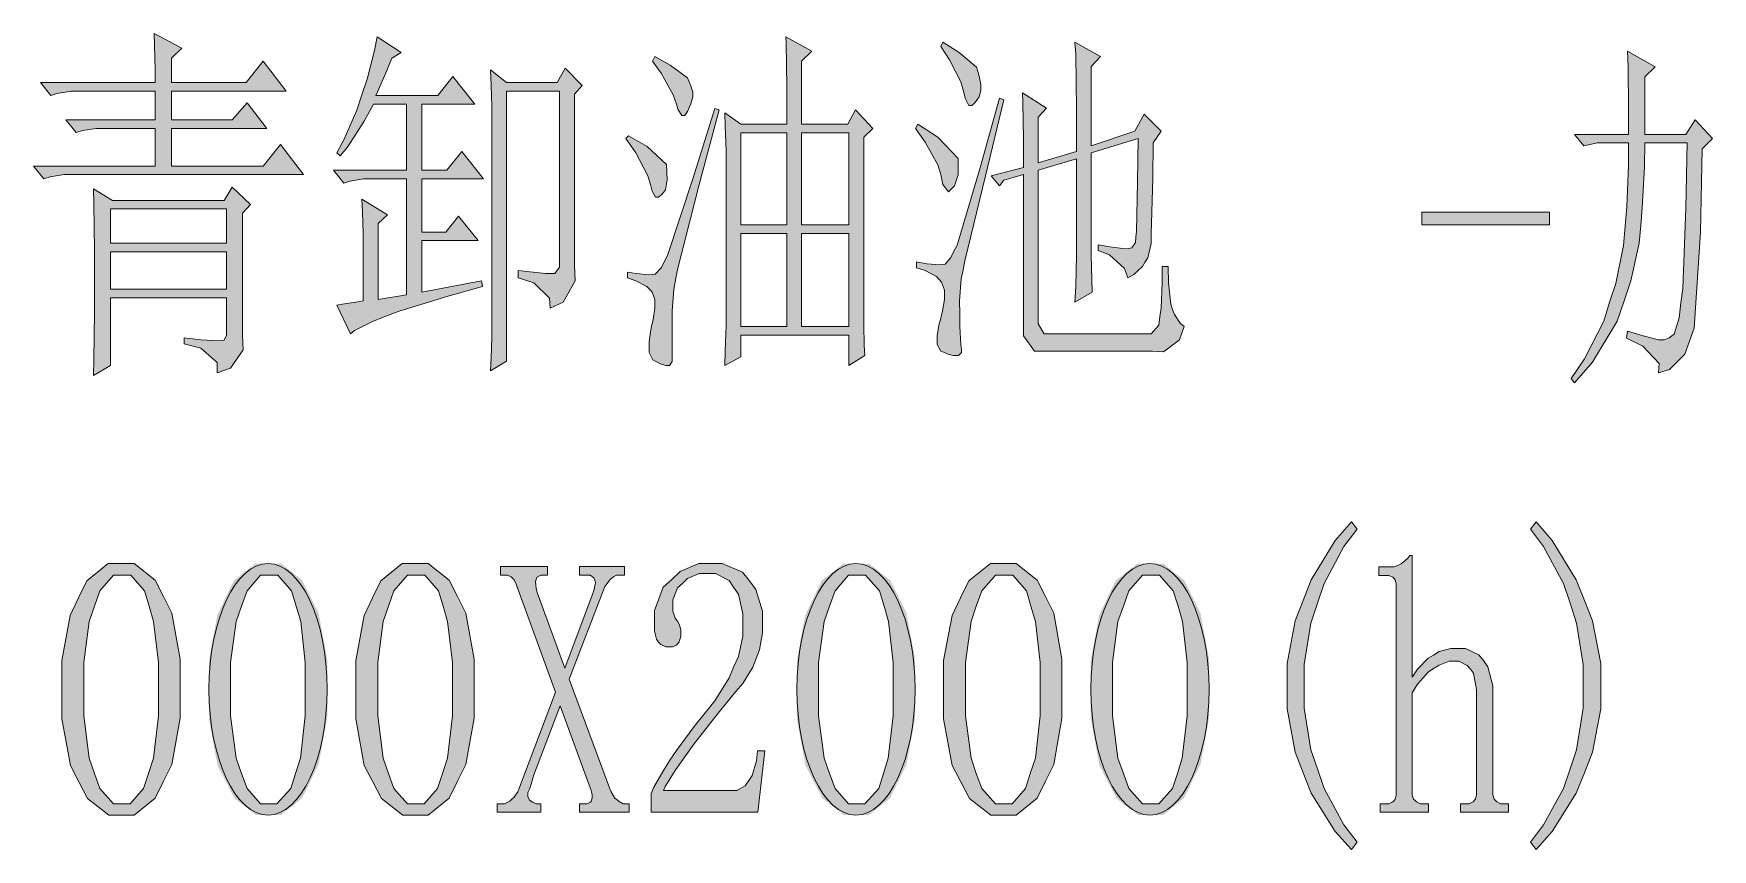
# Model space of a CAD drawing. Header units: millimetres. Extents: x 0 to 829, y 0 to 586.
# Drawn here: x 788.3 to 805.52, y 30.84 to 39.2 of the extents above; entities that cross this region are included whole.
import ezdxf

# ---------------------------------------------------------------- set-up
doc = ezdxf.new("R2010")
doc.units = ezdxf.units.MM

msp = doc.modelspace()

# ---------------------------------------------------------------- hatches: boundary and pattern name
h = msp.add_hatch(color=0)
h.dxf.hatch_style = 2
h.paths.add_polyline_path([(789.534306, 39.204194), (789.816528, 39.056028), (789.710694, 38.953722), (789.710694, 38.70325), (790.476222, 38.70325), (790.652611, 38.921972), (790.888972, 38.615056), (789.710694, 38.615056), (789.710694, 38.318722), (790.335111, 38.318722), (790.486806, 38.495111), (790.687889, 38.230528), (789.710694, 38.230528), (789.710694, 37.846), (790.652611, 37.846), (790.829, 38.06825), (791.065361, 37.757806), (788.684111, 37.757806), (788.610028, 37.757806), (788.465389, 37.736639), (788.401889, 37.715472), (788.296056, 37.846), (789.544889, 37.846), (789.544889, 38.230528), (789.015722, 38.230528), (788.938111, 38.230528), (788.797, 38.209361), (788.7335, 38.188194), (788.627667, 38.318722), (789.544889, 38.318722), (789.544889, 38.615056), (788.754667, 38.615056), (788.680583, 38.615056), (788.535944, 38.590361), (788.472444, 38.569194), (788.366611, 38.70325), (789.544889, 38.70325), (789.544889, 38.833778), (789.537833, 39.08425)])
h = msp.add_hatch(color=0)
h.dxf.hatch_style = 2
h.paths.add_polyline_path([(791.830889, 36.477222), (792.123694, 36.523083), (792.123694, 37.715472), (791.760333, 37.715472), (791.682722, 37.715472), (791.541611, 37.690778), (791.478111, 37.669611), (791.372278, 37.803667), (792.123694, 37.803667), (792.123694, 38.481), (791.785028, 38.481), (791.689778, 38.304611), (791.516917, 38.040028), (791.442833, 37.951833), (791.407556, 37.980056), (791.481639, 38.121167), (791.612167, 38.4175), (791.665083, 38.57625), (791.718, 38.735), (791.795611, 39.031333), (791.820306, 39.172444), (792.06725, 39.010167), (791.972, 38.953722), (791.919083, 38.826722), (791.837944, 38.636222), (791.806194, 38.569194), (792.444722, 38.569194), (792.596417, 38.763222), (792.822194, 38.481), (792.278917, 38.481), (792.278917, 37.803667), (792.536444, 37.803667), (792.691667, 37.994167), (792.913917, 37.715472), (792.278917, 37.715472), (792.278917, 37.168667), (792.525861, 37.168667), (792.656389, 37.330944), (792.857472, 37.080472), (792.278917, 37.080472), (792.278917, 36.551306), (792.89275, 36.667722), (792.903333, 36.611278), (792.536444, 36.508972), (792.0355, 36.35375), (791.901444, 36.300833), (791.767389, 36.247917), (791.587472, 36.159722), (791.548667, 36.124444), (791.407556, 36.41725), (791.464, 36.427833), (791.601583, 36.449), (791.679194, 36.463111), (791.679194, 37.066361), (791.679194, 37.154556), (791.672139, 37.376806), (791.665083, 37.507333), (791.926139, 37.345056), (791.830889, 37.256861)])
h = msp.add_hatch(color=0)
h.paths.add_polyline_path([(795.390417, 35.799889), (795.393944, 35.948056), (795.401, 36.212639), (795.401, 36.329056), (795.401, 37.87775), (795.401, 38.001222), (795.393944, 38.25875), (795.390417, 38.392806), (795.552694, 38.276389), (796.025417, 38.276389), (796.025417, 38.657389), (796.018361, 39.105417), (796.014833, 39.172444), (796.282944, 39.024278), (796.177111, 38.921972), (796.177111, 38.276389), (796.649833, 38.276389), (796.730972, 38.421028), (796.907361, 38.230528), (796.815639, 38.142333), (796.815639, 36.314944), (796.815639, 36.212639), (796.819167, 36.008028), (796.826222, 35.902194), (796.660417, 35.799889), (796.660417, 36.110333), (795.552694, 36.110333), (795.552694, 35.888083)])
h.paths.add_polyline_path([(796.177111, 37.154556), (796.177111, 36.198528), (796.660417, 36.198528), (796.660417, 37.154556)])
h.paths.add_polyline_path([(796.177111, 38.184667), (796.177111, 37.24275), (796.660417, 37.24275), (796.660417, 38.184667)])
h.paths.add_polyline_path([(795.552694, 37.154556), (795.552694, 36.198528), (796.025417, 36.198528), (796.025417, 37.154556)])
h.paths.add_polyline_path([(795.552694, 38.184667), (795.552694, 37.24275), (796.025417, 37.24275), (796.025417, 38.184667)])
h = msp.add_hatch(color=0)
h.dxf.hatch_style = 2
h.paths.add_polyline_path([(797.627028, 39.116), (797.792833, 39.010167), (797.97275, 38.858472), (797.986861, 38.805556), (798.000972, 38.752639), (798.015083, 38.678556), (798.015083, 38.657389), (798.015083, 38.622111), (797.997444, 38.555083), (797.976278, 38.526861), (797.955111, 38.495111), (797.923361, 38.466889), (797.90925, 38.466889), (797.891611, 38.466889), (797.856333, 38.540972), (797.838694, 38.615056), (797.810472, 38.710306), (797.694056, 38.936083), (797.605861, 39.070139)])
h = msp.add_hatch(color=0)
h.dxf.hatch_style = 2
h.paths.add_polyline_path([(798.995806, 37.920083), (798.604222, 37.803667), (798.604222, 36.332583), (798.604222, 36.22675), (798.664194, 36.124444), (798.724167, 36.124444), (799.701361, 36.124444), (799.764861, 36.124444), (799.842472, 36.212639), (799.853056, 36.300833), (799.867167, 36.389028), (799.87775, 36.646556), (799.87775, 36.815889), (799.937722, 36.815889), (799.94125, 36.646556), (799.965944, 36.427833), (799.983583, 36.374917), (800.001222, 36.322), (800.061194, 36.233806), (800.103528, 36.198528), (800.054139, 36.064472), (799.888333, 35.941), (799.771917, 35.948056), (798.674778, 35.948056), (798.565417, 35.948056), (798.452528, 36.103278), (798.452528, 36.2585), (798.452528, 37.757806), (798.251444, 37.701361), (798.205583, 37.641389), (798.120917, 37.743694), (798.452528, 37.831889), (798.452528, 38.121167), (798.445472, 38.502167), (798.441944, 38.597417), (798.688889, 38.438667), (798.604222, 38.346944), (798.604222, 37.87775), (798.995806, 37.994167), (798.995806, 38.428083), (798.98875, 38.989), (798.981694, 39.116), (799.24275, 38.967833), (799.1475, 38.865528), (799.1475, 38.054139), (799.595528, 38.202306), (799.690778, 38.378694), (799.867167, 38.202306), (799.7825, 38.082361), (799.778972, 37.722528), (799.768389, 37.260389), (799.764861, 37.154556), (799.764861, 37.05225), (799.729583, 36.904083), (799.701361, 36.86175), (799.673139, 36.815889), (799.584944, 36.73475), (799.524972, 36.699472), (799.489694, 36.794722), (799.334472, 36.935833), (799.218056, 36.978167), (799.218056, 37.038139), (799.341528, 37.016972), (799.49675, 36.995806), (799.532028, 36.999333), (799.563778, 37.006389), (799.602583, 37.062833), (799.606111, 37.119278), (799.613167, 37.175722), (799.62375, 37.680194), (799.630806, 38.128222), (799.1475, 37.980056), (799.1475, 37.038139), (799.1475, 36.928778), (799.154556, 36.685361), (799.158083, 36.551306), (798.981694, 36.449), (798.98875, 36.611278), (798.995806, 36.928778), (798.995806, 37.080472)])
h = msp.add_hatch(color=0)
h.dxf.hatch_style = 2
h.paths.add_polyline_path([(794.67075, 38.967833), (794.8295, 38.879639), (795.005889, 38.749111), (795.023528, 38.710306), (795.041167, 38.667972), (795.058806, 38.604472), (795.058806, 38.583306), (795.058806, 38.555083), (795.041167, 38.484528), (795.023528, 38.445722), (795.005889, 38.403389), (794.977667, 38.364583), (794.963556, 38.364583), (794.945917, 38.364583), (794.910639, 38.421028), (794.893, 38.481), (794.857722, 38.57625), (794.73425, 38.7985), (794.646056, 38.921972)])
h = msp.add_hatch(color=0)
h.dxf.hatch_style = 2
h.paths.add_polyline_path([(804.661417, 38.170556), (804.661417, 38.435139), (804.657889, 38.862), (804.650833, 39.024278), (804.933056, 38.862), (804.827222, 38.759694), (804.827222, 38.170556), (805.250556, 38.170556), (805.345806, 38.318722), (805.522194, 38.128222), (805.416361, 38.022389), (805.398722, 37.168667), (805.335222, 36.184417), (805.285833, 36.050361), (805.239972, 35.916306), (805.081222, 35.757556), (804.968333, 35.725806), (804.975389, 35.821056), (804.809583, 35.997444), (804.64025, 36.078583), (804.650833, 36.152667), (804.788417, 36.110333), (804.964806, 36.064472), (805.003611, 36.064472), (805.028306, 36.064472), (805.077694, 36.082111), (805.105917, 36.103278), (805.130611, 36.120917), (805.18, 36.29025), (805.197639, 36.441944), (805.218806, 36.590111), (805.250556, 37.412083), (805.264667, 38.082361), (804.827222, 38.082361), (804.823694, 37.838944), (804.802528, 37.415611), (804.788417, 37.235694), (804.770778, 37.055778), (804.686111, 36.667722), (804.615556, 36.463111), (804.545, 36.254972), (804.291, 35.835167), (804.107556, 35.6235), (804.072278, 35.665833), (804.209861, 35.866917), (804.407417, 36.254972), (804.467389, 36.449), (804.530889, 36.6395), (804.6085, 37.031083), (804.626139, 37.228639), (804.643778, 37.426194), (804.661417, 37.853056), (804.661417, 38.082361), (804.343917, 38.082361), (804.202806, 38.054139), (804.107556, 38.170556)])
h = msp.add_hatch(color=0)
h.dxf.hatch_style = 2
h.paths.add_polyline_path([(793.266694, 36.773556), (793.386639, 36.759444), (793.552444, 36.741806), (793.598306, 36.741806), (793.644167, 36.741806), (793.693556, 36.808833), (793.693556, 36.875861), (793.693556, 38.615056), (793.150278, 38.615056), (793.150278, 35.84575), (792.984472, 35.743444), (792.991528, 35.873972), (792.998583, 36.089167), (792.998583, 36.170306), (792.998583, 38.392806), (792.998583, 38.459833), (792.991528, 38.678556), (792.984472, 38.833778), (793.150278, 38.70325), (793.668861, 38.70325), (793.75, 38.847889), (793.926389, 38.6715), (793.84525, 38.583306), (793.84525, 36.83), (793.852306, 36.667722), (793.728833, 36.449), (793.598306, 36.389028), (793.59125, 36.491333), (793.428972, 36.646556), (793.266694, 36.699472)])
h = msp.add_hatch(color=0)
h.dxf.hatch_style = 2
h.paths.add_polyline_path([(795.330444, 38.421028), (795.122306, 37.641389), (794.900056, 36.770028), (794.882417, 36.674778), (794.864778, 36.583056), (794.847139, 36.360806), (794.847139, 36.22675), (794.847139, 36.096222), (794.847139, 35.923361), (794.847139, 35.881028), (794.847139, 35.842222), (794.822444, 35.799889), (794.801278, 35.799889), (794.783639, 35.799889), (794.727194, 35.817528), (794.688389, 35.838694), (794.649583, 35.856333), (794.610778, 35.933944), (794.610778, 35.990389), (794.610778, 36.043306), (794.624889, 36.145611), (794.635472, 36.198528), (794.653111, 36.272611), (794.67075, 36.389028), (794.67075, 36.434889), (794.67075, 36.477222), (794.642528, 36.551306), (794.617833, 36.579528), (794.589611, 36.611278), (794.476722, 36.667722), (794.388528, 36.699472), (794.388528, 36.755917), (794.48025, 36.741806), (794.60725, 36.731222), (794.642528, 36.73475), (794.674278, 36.738278), (794.737778, 36.805306), (794.769528, 36.868806), (794.801278, 36.928778), (795.058806, 37.715472), (795.284583, 38.435139)])
h = msp.add_hatch(color=0)
h.dxf.hatch_style = 2
h.paths.add_polyline_path([(798.251444, 38.523333), (798.064472, 37.743694), (797.852806, 36.872333), (797.835167, 36.780611), (797.814, 36.688889), (797.796361, 36.463111), (797.799889, 36.329056), (797.799889, 36.198528), (797.810472, 36.015083), (797.817528, 35.962167), (797.817528, 35.933944), (797.785778, 35.902194), (797.757556, 35.902194), (797.732861, 35.902194), (797.676417, 35.916306), (797.641139, 35.933944), (797.605861, 35.948056), (797.567056, 36.015083), (797.567056, 36.064472), (797.567056, 36.103278), (797.584694, 36.212639), (797.605861, 36.286722), (797.6235, 36.360806), (797.641139, 36.477222), (797.641139, 36.523083), (797.641139, 36.572472), (797.612917, 36.653611), (797.584694, 36.685361), (797.56, 36.713583), (797.443583, 36.773556), (797.355389, 36.801778), (797.355389, 36.86175), (797.461222, 36.844111), (797.595278, 36.833528), (797.6235, 36.837056), (797.648194, 36.840583), (797.708167, 36.907611), (797.739917, 36.971111), (797.771667, 37.034611), (798.0045, 37.817778), (798.205583, 38.540972)])
h = msp.add_hatch(color=0)
h.dxf.hatch_style = 2
h.paths.add_polyline_path([(797.3695, 38.276389), (797.574111, 38.142333), (797.78225, 37.923611), (797.78225, 37.838944), (797.78225, 37.754278), (797.746972, 37.641389), (797.715222, 37.613167), (797.683472, 37.581417), (797.627028, 37.6555), (797.605861, 37.757806), (797.574111, 37.856583), (797.443583, 38.089417), (797.344806, 38.230528)])
h = msp.add_hatch(color=0)
h.dxf.hatch_style = 2
h.paths.add_polyline_path([(794.399111, 38.156444), (794.593139, 38.047083), (794.790694, 37.860111), (794.794222, 37.7825), (794.79775, 37.704889), (794.780111, 37.602583), (794.758944, 37.574361), (794.737778, 37.549667), (794.706028, 37.524972), (794.695444, 37.524972), (794.677806, 37.524972), (794.642528, 37.588472), (794.624889, 37.6555), (794.600194, 37.743694), (794.476722, 37.980056), (794.374417, 38.128222)])
h = msp.add_hatch(color=0)
h.paths.add_polyline_path([(788.909889, 37.613167), (789.107444, 37.493222), (790.250444, 37.493222), (790.335111, 37.627278), (790.522083, 37.450889), (790.440944, 37.362694), (790.440944, 36.110333), (790.448, 35.962167), (790.317472, 35.771667), (790.179889, 35.725806), (790.179889, 35.831639), (790.010556, 35.976278), (789.841222, 36.022139), (789.841222, 36.082111), (790.010556, 36.064472), (790.204583, 36.053889), (790.229278, 36.057417), (790.250444, 36.060944), (790.275139, 36.110333), (790.275139, 36.156194), (790.275139, 36.494861), (789.086278, 36.494861), (789.086278, 35.799889), (788.909889, 35.697583), (788.913417, 35.859861), (788.920472, 36.343167), (788.920472, 36.660667), (788.920472, 36.981694), (788.913417, 37.457944)])
h.paths.add_polyline_path([(789.086278, 36.964056), (789.086278, 36.583056), (790.275139, 36.583056), (790.275139, 36.964056)])
h.paths.add_polyline_path([(789.086278, 37.405028), (789.086278, 37.055778), (790.275139, 37.055778), (790.275139, 37.405028)])
h = msp.add_hatch(color=0)
h.dxf.hatch_style = 2
h.paths.add_polyline_path([(802.541222, 37.24275), (802.541222, 37.373278), (803.850028, 37.373278), (803.850028, 37.24275)])
h = msp.add_hatch(color=0)
h.dxf.hatch_style = 2
h.paths.add_polyline_path([(801.878, 34.120667), (801.740417, 33.944278), (801.539333, 33.563278), (801.468778, 33.362194), (801.40175, 33.157583), (801.334722, 32.73425), (801.334722, 32.515528), (801.334722, 32.286222), (801.40175, 31.859361), (801.468778, 31.661806), (801.539333, 31.460722), (801.740417, 31.086778), (801.878, 30.910389), (801.818028, 30.836306), (801.652222, 31.01975), (801.405278, 31.414861), (801.324139, 31.623), (801.239472, 31.834667), (801.158333, 32.279167), (801.158333, 32.515528), (801.158333, 32.744833), (801.239472, 33.182278), (801.324139, 33.390417), (801.405278, 33.602083), (801.652222, 34.00425), (801.818028, 34.19475)])
h = msp.add_hatch(color=0)
h.dxf.hatch_style = 2
h.paths.add_polyline_path([(803.656, 34.120667), (803.712444, 34.19475), (803.87825, 34.00425), (804.125194, 33.602083), (804.209861, 33.390417), (804.291, 33.182278), (804.375667, 32.744833), (804.375667, 32.515528), (804.375667, 32.279167), (804.291, 31.834667), (804.209861, 31.623), (804.125194, 31.414861), (803.87825, 31.01975), (803.712444, 30.836306), (803.656, 30.910389), (803.790056, 31.086778), (803.994667, 31.460722), (804.061694, 31.661806), (804.128722, 31.859361), (804.19575, 32.286222), (804.19575, 32.515528), (804.19575, 32.73425), (804.128722, 33.157583), (804.061694, 33.362194), (803.994667, 33.563278), (803.790056, 33.944278)])
h = msp.add_hatch(color=0)
h.paths.add_polyline_path([(789.199167, 31.189083), (789.068639, 31.189083), (788.849917, 31.358417), (788.761722, 31.52775), (788.673528, 31.697083), (788.585333, 32.176861), (788.585333, 32.483778), (788.585333, 32.773056), (788.67, 33.235194), (788.758194, 33.415111), (788.842861, 33.5915), (789.061583, 33.767889), (789.199167, 33.767889), (789.329694, 33.767889), (789.544889, 33.598556), (789.629556, 33.429222), (789.714222, 33.259889), (789.798889, 32.787167), (789.798889, 32.483778), (789.798889, 32.183917), (789.714222, 31.707667), (789.629556, 31.534806), (789.544889, 31.361944), (789.329694, 31.189083)])
h.paths.add_polyline_path([(789.199167, 33.647944), (789.1145, 33.647944), (788.976917, 33.489194), (788.920472, 33.330444), (788.867556, 33.175222), (788.811111, 32.751889), (788.811111, 32.483778), (788.811111, 32.205083), (788.867556, 31.771167), (788.920472, 31.615944), (788.976917, 31.460722), (789.1145, 31.3055), (789.199167, 31.3055), (789.287361, 31.3055), (789.424944, 31.460722), (789.474333, 31.615944), (789.52725, 31.771167), (789.576639, 32.205083), (789.576639, 32.483778), (789.576639, 32.751889), (789.52725, 33.175222), (789.481389, 33.330444), (789.435528, 33.489194), (789.294417, 33.647944)])
h = msp.add_hatch(color=0)
h.paths.add_polyline_path([(790.705528, 31.189083), (790.578528, 31.189083), (790.359806, 31.358417), (790.271611, 31.52775), (790.183417, 31.697083), (790.095222, 32.176861), (790.095222, 32.483778), (790.095222, 32.773056), (790.179889, 33.235194), (790.264556, 33.415111), (790.349222, 33.5915), (790.571472, 33.767889), (790.705528, 33.767889), (790.836056, 33.767889), (791.05125, 33.598556), (791.135917, 33.429222), (791.220583, 33.259889), (791.308778, 32.787167), (791.308778, 32.483778), (791.308778, 32.183917), (791.220583, 31.707667), (791.135917, 31.534806), (791.05125, 31.361944), (790.836056, 31.189083)])
h.paths.add_polyline_path([(790.705528, 33.647944), (790.624389, 33.647944), (790.486806, 33.489194), (790.430361, 33.330444), (790.373917, 33.175222), (790.317472, 32.751889), (790.317472, 32.483778), (790.317472, 32.205083), (790.373917, 31.771167), (790.430361, 31.615944), (790.486806, 31.460722), (790.624389, 31.3055), (790.705528, 31.3055), (790.793722, 31.3055), (790.934833, 31.460722), (790.984222, 31.615944), (791.033611, 31.771167), (791.083, 32.205083), (791.083, 32.483778), (791.083, 32.751889), (791.037139, 33.175222), (790.991278, 33.330444), (790.941889, 33.489194), (790.800778, 33.647944)])
h = msp.add_hatch(color=0)
h.paths.add_polyline_path([(792.215417, 31.189083), (792.084889, 31.189083), (791.866167, 31.358417), (791.777972, 31.52775), (791.689778, 31.697083), (791.601583, 32.176861), (791.601583, 32.483778), (791.601583, 32.773056), (791.689778, 33.235194), (791.774444, 33.415111), (791.859111, 33.5915), (792.077833, 33.767889), (792.215417, 33.767889), (792.345944, 33.767889), (792.561139, 33.598556), (792.645806, 33.429222), (792.730472, 33.259889), (792.815139, 32.787167), (792.815139, 32.483778), (792.815139, 32.183917), (792.730472, 31.707667), (792.645806, 31.534806), (792.561139, 31.361944), (792.345944, 31.189083)])
h.paths.add_polyline_path([(792.215417, 33.647944), (792.134278, 33.647944), (791.993167, 33.489194), (791.936722, 33.330444), (791.883806, 33.175222), (791.827361, 32.751889), (791.827361, 32.483778), (791.827361, 32.205083), (791.883806, 31.771167), (791.936722, 31.615944), (791.993167, 31.460722), (792.134278, 31.3055), (792.215417, 31.3055), (792.303611, 31.3055), (792.441194, 31.460722), (792.490583, 31.615944), (792.5435, 31.771167), (792.592889, 32.205083), (792.592889, 32.483778), (792.592889, 32.751889), (792.5435, 33.175222), (792.497639, 33.330444), (792.451778, 33.489194), (792.310667, 33.647944)])
h = msp.add_hatch(color=0)
h.dxf.hatch_style = 2
h.paths.add_polyline_path([(795.573861, 33.118778), (795.573861, 33.252833), (795.528, 33.453917), (795.478611, 33.524472), (795.43275, 33.595028), (795.291639, 33.665583), (795.196389, 33.665583), (795.125833, 33.665583), (795.005889, 33.616194), (794.9565, 33.566806), (794.903583, 33.520944), (794.854194, 33.397472), (794.854194, 33.326917), (794.854194, 33.281056), (794.878889, 33.206972), (794.903583, 33.17875), (794.921222, 33.147), (794.938861, 33.090556), (794.938861, 33.058806), (794.938861, 33.023528), (794.921222, 32.967083), (794.907111, 32.949444), (794.893, 32.931806), (794.850667, 32.914167), (794.818917, 32.914167), (794.783639, 32.914167), (794.730722, 32.938861), (794.709556, 32.963556), (794.688389, 32.991778), (794.667222, 33.076444), (794.667222, 33.132889), (794.667222, 33.288111), (794.755417, 33.524472), (794.843611, 33.605611), (794.931806, 33.68675), (795.122306, 33.767889), (795.221083, 33.767889), (795.362194, 33.767889), (795.570333, 33.679694), (795.640889, 33.5915), (795.707917, 33.503306), (795.774944, 33.281056), (795.774944, 33.147), (795.774944, 33.058806), (795.743194, 32.882417), (795.711444, 32.794222), (795.676167, 32.706028), (795.573861, 32.536694), (795.503306, 32.455556), (795.333972, 32.250944), (795.069389, 31.915806), (794.977667, 31.785278), (794.885944, 31.65475), (794.776583, 31.481889), (794.758944, 31.439556), (795.457444, 31.439556), (795.510361, 31.439556), (795.598556, 31.488944), (795.633833, 31.541861), (795.669111, 31.594778), (795.714972, 31.746472), (795.725556, 31.848778), (795.799639, 31.848778), (795.729083, 31.217306), (794.631944, 31.217306), (794.631944, 31.411333), (794.660167, 31.474833), (794.758944, 31.644167), (794.825972, 31.75), (794.893, 31.852306), (795.072917, 32.095722), (795.185806, 32.236833), (795.284583, 32.360306), (795.43275, 32.596667), (795.478611, 32.706028), (795.528, 32.815389), (795.573861, 33.023528)])
h = msp.add_hatch(color=0)
h.paths.add_polyline_path([(796.738028, 31.189083), (796.611028, 31.189083), (796.392306, 31.358417), (796.304111, 31.52775), (796.215917, 31.697083), (796.127722, 32.176861), (796.127722, 32.483778), (796.127722, 32.773056), (796.212389, 33.235194), (796.297056, 33.415111), (796.381722, 33.5915), (796.603972, 33.767889), (796.738028, 33.767889), (796.868556, 33.767889), (797.08375, 33.598556), (797.168417, 33.429222), (797.253083, 33.259889), (797.341278, 32.787167), (797.341278, 32.483778), (797.341278, 32.183917), (797.253083, 31.707667), (797.168417, 31.534806), (797.08375, 31.361944), (796.868556, 31.189083)])
h.paths.add_polyline_path([(796.738028, 33.647944), (796.656889, 33.647944), (796.519306, 33.489194), (796.462861, 33.330444), (796.406417, 33.175222), (796.349972, 32.751889), (796.349972, 32.483778), (796.349972, 32.205083), (796.406417, 31.771167), (796.462861, 31.615944), (796.519306, 31.460722), (796.656889, 31.3055), (796.738028, 31.3055), (796.826222, 31.3055), (796.967333, 31.460722), (797.016722, 31.615944), (797.066111, 31.771167), (797.1155, 32.205083), (797.1155, 32.483778), (797.1155, 32.751889), (797.069639, 33.175222), (797.023778, 33.330444), (796.974389, 33.489194), (796.833278, 33.647944)])
h = msp.add_hatch(color=0)
h.paths.add_polyline_path([(798.247917, 31.189083), (798.117389, 31.189083), (797.898667, 31.358417), (797.810472, 31.52775), (797.722278, 31.697083), (797.634083, 32.176861), (797.634083, 32.483778), (797.634083, 32.773056), (797.722278, 33.235194), (797.806944, 33.415111), (797.891611, 33.5915), (798.113861, 33.767889), (798.247917, 33.767889), (798.378444, 33.767889), (798.593639, 33.598556), (798.678306, 33.429222), (798.762972, 33.259889), (798.847639, 32.787167), (798.847639, 32.483778), (798.847639, 32.183917), (798.762972, 31.707667), (798.678306, 31.534806), (798.593639, 31.361944), (798.378444, 31.189083)])
h.paths.add_polyline_path([(798.247917, 33.647944), (798.166778, 33.647944), (798.025667, 33.489194), (797.969222, 33.330444), (797.916306, 33.175222), (797.859861, 32.751889), (797.859861, 32.483778), (797.859861, 32.205083), (797.916306, 31.771167), (797.969222, 31.615944), (798.025667, 31.460722), (798.166778, 31.3055), (798.247917, 31.3055), (798.336111, 31.3055), (798.473694, 31.460722), (798.523083, 31.615944), (798.576, 31.771167), (798.625389, 32.205083), (798.625389, 32.483778), (798.625389, 32.751889), (798.576, 33.175222), (798.530139, 33.330444), (798.484278, 33.489194), (798.343167, 33.647944)])
h = msp.add_hatch(color=0)
h.paths.add_polyline_path([(799.754278, 31.189083), (799.627278, 31.189083), (799.408556, 31.358417), (799.320361, 31.52775), (799.232167, 31.697083), (799.143972, 32.176861), (799.143972, 32.483778), (799.143972, 32.773056), (799.228639, 33.235194), (799.313306, 33.415111), (799.397972, 33.5915), (799.620222, 33.767889), (799.754278, 33.767889), (799.884806, 33.767889), (800.1, 33.598556), (800.184667, 33.429222), (800.269333, 33.259889), (800.357528, 32.787167), (800.357528, 32.483778), (800.357528, 32.183917), (800.269333, 31.707667), (800.184667, 31.534806), (800.1, 31.361944), (799.884806, 31.189083)])
h.paths.add_polyline_path([(799.754278, 33.647944), (799.673139, 33.647944), (799.535556, 33.489194), (799.479111, 33.330444), (799.422667, 33.175222), (799.366222, 32.751889), (799.366222, 32.483778), (799.366222, 32.205083), (799.422667, 31.771167), (799.479111, 31.615944), (799.535556, 31.460722), (799.673139, 31.3055), (799.754278, 31.3055), (799.842472, 31.3055), (799.983583, 31.460722), (800.032972, 31.615944), (800.082361, 31.771167), (800.13175, 32.205083), (800.13175, 32.483778), (800.13175, 32.751889), (800.085889, 33.175222), (800.040028, 33.330444), (799.990639, 33.489194), (799.849528, 33.647944)])
h = msp.add_hatch(color=0)
h.dxf.hatch_style = 2
h.paths.add_polyline_path([(802.114361, 31.217306), (802.114361, 31.3055), (802.170806, 31.3055), (802.202556, 31.3055), (802.241361, 31.323139), (802.255472, 31.33725), (802.266056, 31.351361), (802.276639, 31.393694), (802.276639, 31.425444), (802.276639, 33.528), (802.276639, 33.556222), (802.266056, 33.602083), (802.255472, 33.616194), (802.241361, 33.630306), (802.202556, 33.644417), (802.170806, 33.644417), (802.10025, 33.644417), (802.10025, 33.736139), (802.230778, 33.736139), (802.255472, 33.736139), (802.301333, 33.75025), (802.326028, 33.764361), (802.347194, 33.778472), (802.396583, 33.824333), (802.41775, 33.852556), (802.442444, 33.852556), (802.442444, 32.603722), (802.495361, 32.684861), (802.604722, 32.79775), (802.661167, 32.8295), (802.717611, 32.864778), (802.837556, 32.896528), (802.901056, 32.896528), (802.98925, 32.896528), (803.126833, 32.833028), (803.172694, 32.773056), (803.218556, 32.709556), (803.267944, 32.515528), (803.267944, 32.381472), (803.267944, 31.425444), (803.267944, 31.397222), (803.282056, 31.351361), (803.296167, 31.33725), (803.310278, 31.323139), (803.349083, 31.3055), (803.373778, 31.3055), (803.430222, 31.3055), (803.430222, 31.217306), (802.936333, 31.217306), (802.936333, 31.3055), (802.996306, 31.3055), (803.024528, 31.3055), (803.066861, 31.323139), (803.077444, 31.33725), (803.091556, 31.351361), (803.102139, 31.397222), (803.102139, 31.425444), (803.102139, 32.35325), (803.102139, 32.476722), (803.070389, 32.642528), (803.038639, 32.684861), (803.006889, 32.723667), (802.918694, 32.766), (802.865778, 32.766), (802.819917, 32.766), (802.717611, 32.727194), (802.661167, 32.691917), (802.604722, 32.653111), (802.495361, 32.529639), (802.442444, 32.441444), (802.442444, 31.425444), (802.442444, 31.397222), (802.456556, 31.351361), (802.470667, 31.33725), (802.484778, 31.323139), (802.523583, 31.3055), (802.548278, 31.3055), (802.60825, 31.3055), (802.60825, 31.217306)])
h = msp.add_hatch(color=0)
h.dxf.hatch_style = 2
h.paths.add_polyline_path([(793.792333, 32.582556), (794.205083, 31.467778), (794.222722, 31.425444), (794.261528, 31.361944), (794.282694, 31.344306), (794.303861, 31.326667), (794.346194, 31.3055), (794.370889, 31.3055), (794.406167, 31.3055), (794.406167, 31.217306), (793.898167, 31.217306), (793.898167, 31.3055), (793.947556, 31.3055), (793.975778, 31.3055), (794.011056, 31.319611), (794.018111, 31.330194), (794.021639, 31.340778), (794.028694, 31.365472), (794.028694, 31.379583), (794.028694, 31.397222), (794.021639, 31.425444), (794.018111, 31.439556), (793.700611, 32.307389), (793.428972, 31.601833), (793.418389, 31.566556), (793.40075, 31.506583), (793.393694, 31.485417), (793.383111, 31.453667), (793.369, 31.418389), (793.369, 31.379583), (793.383111, 31.340778), (793.40075, 31.330194), (793.414861, 31.319611), (793.453667, 31.3055), (793.474833, 31.3055), (793.499528, 31.3055), (793.499528, 31.217306), (793.0515, 31.217306), (793.0515, 31.3055), (793.097361, 31.3055), (793.129111, 31.3055), (793.182028, 31.330194), (793.203194, 31.351361), (793.227889, 31.372528), (793.263167, 31.425444), (793.27375, 31.453667), (793.651222, 32.4485), (793.252583, 33.545639), (793.245528, 33.566806), (793.224361, 33.605611), (793.21025, 33.619722), (793.196139, 33.633833), (793.157333, 33.647944), (793.136167, 33.647944), (793.086778, 33.647944), (793.086778, 33.739667), (793.570083, 33.739667), (793.570083, 33.647944), (793.534806, 33.647944), (793.499528, 33.647944), (793.457194, 33.626778), (793.453667, 33.605611), (793.446611, 33.580917), (793.453667, 33.517417), (793.46425, 33.471556), (793.746472, 32.695444), (794.028694, 33.443333), (794.046333, 33.492722), (794.060444, 33.570333), (794.053389, 33.598556), (794.046333, 33.62325), (794.007528, 33.647944), (793.97225, 33.647944), (793.898167, 33.647944), (793.898167, 33.739667), (794.360306, 33.739667), (794.360306, 33.647944), (794.28975, 33.647944), (794.275639, 33.647944), (794.247417, 33.633833), (794.229778, 33.619722), (794.212139, 33.605611), (794.176861, 33.55975), (794.159222, 33.531528)])

# ---------------------------------------------------------------- linework, layer by layer
at = {"color": 0, "lineweight": 0}
for points in [[(789.534306, 39.204194), (789.816528, 39.056028), (789.710694, 38.953722), (789.710694, 38.70325), (790.476222, 38.70325), (790.652611, 38.921972), (790.888972, 38.615056), (789.710694, 38.615056), (789.710694, 38.318722), (790.335111, 38.318722), (790.486806, 38.495111), (790.687889, 38.230528), (789.710694, 38.230528), (789.710694, 37.846), (790.652611, 37.846), (790.829, 38.06825), (791.065361, 37.757806), (788.684111, 37.757806), (788.610028, 37.757806), (788.465389, 37.736639), (788.401889, 37.715472), (788.296056, 37.846), (789.544889, 37.846), (789.544889, 38.230528), (789.015722, 38.230528), (788.938111, 38.230528), (788.797, 38.209361), (788.7335, 38.188194), (788.627667, 38.318722), (789.544889, 38.318722), (789.544889, 38.615056), (788.754667, 38.615056), (788.680583, 38.615056), (788.535944, 38.590361), (788.472444, 38.569194), (788.366611, 38.70325), (789.544889, 38.70325), (789.544889, 38.833778), (789.537833, 39.08425)], [(791.830889, 36.477222), (792.123694, 36.523083), (792.123694, 37.715472), (791.760333, 37.715472), (791.682722, 37.715472), (791.541611, 37.690778), (791.478111, 37.669611), (791.372278, 37.803667), (792.123694, 37.803667), (792.123694, 38.481), (791.785028, 38.481), (791.689778, 38.304611), (791.516917, 38.040028), (791.442833, 37.951833), (791.407556, 37.980056), (791.481639, 38.121167), (791.612167, 38.4175), (791.665083, 38.57625), (791.718, 38.735), (791.795611, 39.031333), (791.820306, 39.172444), (792.06725, 39.010167), (791.972, 38.953722), (791.919083, 38.826722), (791.837944, 38.636222), (791.806194, 38.569194), (792.444722, 38.569194), (792.596417, 38.763222), (792.822194, 38.481), (792.278917, 38.481), (792.278917, 37.803667), (792.536444, 37.803667), (792.691667, 37.994167), (792.913917, 37.715472), (792.278917, 37.715472), (792.278917, 37.168667), (792.525861, 37.168667), (792.656389, 37.330944), (792.857472, 37.080472), (792.278917, 37.080472), (792.278917, 36.551306), (792.89275, 36.667722), (792.903333, 36.611278), (792.536444, 36.508972), (792.0355, 36.35375), (791.901444, 36.300833), (791.767389, 36.247917), (791.587472, 36.159722), (791.548667, 36.124444), (791.407556, 36.41725), (791.464, 36.427833), (791.601583, 36.449), (791.679194, 36.463111), (791.679194, 37.066361), (791.679194, 37.154556), (791.672139, 37.376806), (791.665083, 37.507333), (791.926139, 37.345056), (791.830889, 37.256861)], [(795.390417, 35.799889), (795.393944, 35.948056), (795.401, 36.212639), (795.401, 36.329056), (795.401, 37.87775), (795.401, 38.001222), (795.393944, 38.25875), (795.390417, 38.392806), (795.552694, 38.276389), (796.025417, 38.276389), (796.025417, 38.657389), (796.018361, 39.105417), (796.014833, 39.172444), (796.282944, 39.024278), (796.177111, 38.921972), (796.177111, 38.276389), (796.649833, 38.276389), (796.730972, 38.421028), (796.907361, 38.230528), (796.815639, 38.142333), (796.815639, 36.314944), (796.815639, 36.212639), (796.819167, 36.008028), (796.826222, 35.902194), (796.660417, 35.799889), (796.660417, 36.110333), (795.552694, 36.110333), (795.552694, 35.888083)], [(797.627028, 39.116), (797.792833, 39.010167), (797.97275, 38.858472), (797.986861, 38.805556), (798.000972, 38.752639), (798.015083, 38.678556), (798.015083, 38.657389), (798.015083, 38.622111), (797.997444, 38.555083), (797.976278, 38.526861), (797.955111, 38.495111), (797.923361, 38.466889), (797.90925, 38.466889), (797.891611, 38.466889), (797.856333, 38.540972), (797.838694, 38.615056), (797.810472, 38.710306), (797.694056, 38.936083), (797.605861, 39.070139)], [(798.995806, 37.920083), (798.604222, 37.803667), (798.604222, 36.332583), (798.604222, 36.22675), (798.664194, 36.124444), (798.724167, 36.124444), (799.701361, 36.124444), (799.764861, 36.124444), (799.842472, 36.212639), (799.853056, 36.300833), (799.867167, 36.389028), (799.87775, 36.646556), (799.87775, 36.815889), (799.937722, 36.815889), (799.94125, 36.646556), (799.965944, 36.427833), (799.983583, 36.374917), (800.001222, 36.322), (800.061194, 36.233806), (800.103528, 36.198528), (800.054139, 36.064472), (799.888333, 35.941), (799.771917, 35.948056), (798.674778, 35.948056), (798.565417, 35.948056), (798.452528, 36.103278), (798.452528, 36.2585), (798.452528, 37.757806), (798.251444, 37.701361), (798.205583, 37.641389), (798.120917, 37.743694), (798.452528, 37.831889), (798.452528, 38.121167), (798.445472, 38.502167), (798.441944, 38.597417), (798.688889, 38.438667), (798.604222, 38.346944), (798.604222, 37.87775), (798.995806, 37.994167), (798.995806, 38.428083), (798.98875, 38.989), (798.981694, 39.116), (799.24275, 38.967833), (799.1475, 38.865528), (799.1475, 38.054139), (799.595528, 38.202306), (799.690778, 38.378694), (799.867167, 38.202306), (799.7825, 38.082361), (799.778972, 37.722528), (799.768389, 37.260389), (799.764861, 37.154556), (799.764861, 37.05225), (799.729583, 36.904083), (799.701361, 36.86175), (799.673139, 36.815889), (799.584944, 36.73475), (799.524972, 36.699472), (799.489694, 36.794722), (799.334472, 36.935833), (799.218056, 36.978167), (799.218056, 37.038139), (799.341528, 37.016972), (799.49675, 36.995806), (799.532028, 36.999333), (799.563778, 37.006389), (799.602583, 37.062833), (799.606111, 37.119278), (799.613167, 37.175722), (799.62375, 37.680194), (799.630806, 38.128222), (799.1475, 37.980056), (799.1475, 37.038139), (799.1475, 36.928778), (799.154556, 36.685361), (799.158083, 36.551306), (798.981694, 36.449), (798.98875, 36.611278), (798.995806, 36.928778), (798.995806, 37.080472)], [(794.67075, 38.967833), (794.8295, 38.879639), (795.005889, 38.749111), (795.023528, 38.710306), (795.041167, 38.667972), (795.058806, 38.604472), (795.058806, 38.583306), (795.058806, 38.555083), (795.041167, 38.484528), (795.023528, 38.445722), (795.005889, 38.403389), (794.977667, 38.364583), (794.963556, 38.364583), (794.945917, 38.364583), (794.910639, 38.421028), (794.893, 38.481), (794.857722, 38.57625), (794.73425, 38.7985), (794.646056, 38.921972)], [(804.661417, 38.170556), (804.661417, 38.435139), (804.657889, 38.862), (804.650833, 39.024278), (804.933056, 38.862), (804.827222, 38.759694), (804.827222, 38.170556), (805.250556, 38.170556), (805.345806, 38.318722), (805.522194, 38.128222), (805.416361, 38.022389), (805.398722, 37.168667), (805.335222, 36.184417), (805.285833, 36.050361), (805.239972, 35.916306), (805.081222, 35.757556), (804.968333, 35.725806), (804.975389, 35.821056), (804.809583, 35.997444), (804.64025, 36.078583), (804.650833, 36.152667), (804.788417, 36.110333), (804.964806, 36.064472), (805.003611, 36.064472), (805.028306, 36.064472), (805.077694, 36.082111), (805.105917, 36.103278), (805.130611, 36.120917), (805.18, 36.29025), (805.197639, 36.441944), (805.218806, 36.590111), (805.250556, 37.412083), (805.264667, 38.082361), (804.827222, 38.082361), (804.823694, 37.838944), (804.802528, 37.415611), (804.788417, 37.235694), (804.770778, 37.055778), (804.686111, 36.667722), (804.615556, 36.463111), (804.545, 36.254972), (804.291, 35.835167), (804.107556, 35.6235), (804.072278, 35.665833), (804.209861, 35.866917), (804.407417, 36.254972), (804.467389, 36.449), (804.530889, 36.6395), (804.6085, 37.031083), (804.626139, 37.228639), (804.643778, 37.426194), (804.661417, 37.853056), (804.661417, 38.082361), (804.343917, 38.082361), (804.202806, 38.054139), (804.107556, 38.170556)], [(793.266694, 36.773556), (793.386639, 36.759444), (793.552444, 36.741806), (793.598306, 36.741806), (793.644167, 36.741806), (793.693556, 36.808833), (793.693556, 36.875861), (793.693556, 38.615056), (793.150278, 38.615056), (793.150278, 35.84575), (792.984472, 35.743444), (792.991528, 35.873972), (792.998583, 36.089167), (792.998583, 36.170306), (792.998583, 38.392806), (792.998583, 38.459833), (792.991528, 38.678556), (792.984472, 38.833778), (793.150278, 38.70325), (793.668861, 38.70325), (793.75, 38.847889), (793.926389, 38.6715), (793.84525, 38.583306), (793.84525, 36.83), (793.852306, 36.667722), (793.728833, 36.449), (793.598306, 36.389028), (793.59125, 36.491333), (793.428972, 36.646556), (793.266694, 36.699472)], [(795.330444, 38.421028), (795.122306, 37.641389), (794.900056, 36.770028), (794.882417, 36.674778), (794.864778, 36.583056), (794.847139, 36.360806), (794.847139, 36.22675), (794.847139, 36.096222), (794.847139, 35.923361), (794.847139, 35.881028), (794.847139, 35.842222), (794.822444, 35.799889), (794.801278, 35.799889), (794.783639, 35.799889), (794.727194, 35.817528), (794.688389, 35.838694), (794.649583, 35.856333), (794.610778, 35.933944), (794.610778, 35.990389), (794.610778, 36.043306), (794.624889, 36.145611), (794.635472, 36.198528), (794.653111, 36.272611), (794.67075, 36.389028), (794.67075, 36.434889), (794.67075, 36.477222), (794.642528, 36.551306), (794.617833, 36.579528), (794.589611, 36.611278), (794.476722, 36.667722), (794.388528, 36.699472), (794.388528, 36.755917), (794.48025, 36.741806), (794.60725, 36.731222), (794.642528, 36.73475), (794.674278, 36.738278), (794.737778, 36.805306), (794.769528, 36.868806), (794.801278, 36.928778), (795.058806, 37.715472), (795.284583, 38.435139)], [(798.251444, 38.523333), (798.064472, 37.743694), (797.852806, 36.872333), (797.835167, 36.780611), (797.814, 36.688889), (797.796361, 36.463111), (797.799889, 36.329056), (797.799889, 36.198528), (797.810472, 36.015083), (797.817528, 35.962167), (797.817528, 35.933944), (797.785778, 35.902194), (797.757556, 35.902194), (797.732861, 35.902194), (797.676417, 35.916306), (797.641139, 35.933944), (797.605861, 35.948056), (797.567056, 36.015083), (797.567056, 36.064472), (797.567056, 36.103278), (797.584694, 36.212639), (797.605861, 36.286722), (797.6235, 36.360806), (797.641139, 36.477222), (797.641139, 36.523083), (797.641139, 36.572472), (797.612917, 36.653611), (797.584694, 36.685361), (797.56, 36.713583), (797.443583, 36.773556), (797.355389, 36.801778), (797.355389, 36.86175), (797.461222, 36.844111), (797.595278, 36.833528), (797.6235, 36.837056), (797.648194, 36.840583), (797.708167, 36.907611), (797.739917, 36.971111), (797.771667, 37.034611), (798.0045, 37.817778), (798.205583, 38.540972)], [(797.3695, 38.276389), (797.574111, 38.142333), (797.78225, 37.923611), (797.78225, 37.838944), (797.78225, 37.754278), (797.746972, 37.641389), (797.715222, 37.613167), (797.683472, 37.581417), (797.627028, 37.6555), (797.605861, 37.757806), (797.574111, 37.856583), (797.443583, 38.089417), (797.344806, 38.230528)], [(794.399111, 38.156444), (794.593139, 38.047083), (794.790694, 37.860111), (794.794222, 37.7825), (794.79775, 37.704889), (794.780111, 37.602583), (794.758944, 37.574361), (794.737778, 37.549667), (794.706028, 37.524972), (794.695444, 37.524972), (794.677806, 37.524972), (794.642528, 37.588472), (794.624889, 37.6555), (794.600194, 37.743694), (794.476722, 37.980056), (794.374417, 38.128222)], [(795.552694, 38.184667), (795.552694, 37.24275), (796.025417, 37.24275), (796.025417, 38.184667)], [(796.177111, 38.184667), (796.177111, 37.24275), (796.660417, 37.24275), (796.660417, 38.184667)], [(788.909889, 37.613167), (789.107444, 37.493222), (790.250444, 37.493222), (790.335111, 37.627278), (790.522083, 37.450889), (790.440944, 37.362694), (790.440944, 36.110333), (790.448, 35.962167), (790.317472, 35.771667), (790.179889, 35.725806), (790.179889, 35.831639), (790.010556, 35.976278), (789.841222, 36.022139), (789.841222, 36.082111), (790.010556, 36.064472), (790.204583, 36.053889), (790.229278, 36.057417), (790.250444, 36.060944), (790.275139, 36.110333), (790.275139, 36.156194), (790.275139, 36.494861), (789.086278, 36.494861), (789.086278, 35.799889), (788.909889, 35.697583), (788.913417, 35.859861), (788.920472, 36.343167), (788.920472, 36.660667), (788.920472, 36.981694), (788.913417, 37.457944)], [(789.086278, 37.405028), (789.086278, 37.055778), (790.275139, 37.055778), (790.275139, 37.405028)], [(802.541222, 37.24275), (802.541222, 37.373278), (803.850028, 37.373278), (803.850028, 37.24275)], [(795.552694, 37.154556), (795.552694, 36.198528), (796.025417, 36.198528), (796.025417, 37.154556)], [(796.177111, 37.154556), (796.177111, 36.198528), (796.660417, 36.198528), (796.660417, 37.154556)], [(789.086278, 36.964056), (789.086278, 36.583056), (790.275139, 36.583056), (790.275139, 36.964056)], [(801.878, 34.120667), (801.740417, 33.944278), (801.539333, 33.563278), (801.468778, 33.362194), (801.40175, 33.157583), (801.334722, 32.73425), (801.334722, 32.515528), (801.334722, 32.286222), (801.40175, 31.859361), (801.468778, 31.661806), (801.539333, 31.460722), (801.740417, 31.086778), (801.878, 30.910389), (801.818028, 30.836306), (801.652222, 31.01975), (801.405278, 31.414861), (801.324139, 31.623), (801.239472, 31.834667), (801.158333, 32.279167), (801.158333, 32.515528), (801.158333, 32.744833), (801.239472, 33.182278), (801.324139, 33.390417), (801.405278, 33.602083), (801.652222, 34.00425), (801.818028, 34.19475)], [(803.656, 34.120667), (803.712444, 34.19475), (803.87825, 34.00425), (804.125194, 33.602083), (804.209861, 33.390417), (804.291, 33.182278), (804.375667, 32.744833), (804.375667, 32.515528), (804.375667, 32.279167), (804.291, 31.834667), (804.209861, 31.623), (804.125194, 31.414861), (803.87825, 31.01975), (803.712444, 30.836306), (803.656, 30.910389), (803.790056, 31.086778), (803.994667, 31.460722), (804.061694, 31.661806), (804.128722, 31.859361), (804.19575, 32.286222), (804.19575, 32.515528), (804.19575, 32.73425), (804.128722, 33.157583), (804.061694, 33.362194), (803.994667, 33.563278), (803.790056, 33.944278)], [(789.199167, 31.189083), (789.068639, 31.189083), (788.849917, 31.358417), (788.761722, 31.52775), (788.673528, 31.697083), (788.585333, 32.176861), (788.585333, 32.483778), (788.585333, 32.773056), (788.67, 33.235194), (788.758194, 33.415111), (788.842861, 33.5915), (789.061583, 33.767889), (789.199167, 33.767889), (789.329694, 33.767889), (789.544889, 33.598556), (789.629556, 33.429222), (789.714222, 33.259889), (789.798889, 32.787167), (789.798889, 32.483778), (789.798889, 32.183917), (789.714222, 31.707667), (789.629556, 31.534806), (789.544889, 31.361944), (789.329694, 31.189083)], [(792.215417, 31.189083), (792.084889, 31.189083), (791.866167, 31.358417), (791.777972, 31.52775), (791.689778, 31.697083), (791.601583, 32.176861), (791.601583, 32.483778), (791.601583, 32.773056), (791.689778, 33.235194), (791.774444, 33.415111), (791.859111, 33.5915), (792.077833, 33.767889), (792.215417, 33.767889), (792.345944, 33.767889), (792.561139, 33.598556), (792.645806, 33.429222), (792.730472, 33.259889), (792.815139, 32.787167), (792.815139, 32.483778), (792.815139, 32.183917), (792.730472, 31.707667), (792.645806, 31.534806), (792.561139, 31.361944), (792.345944, 31.189083)], [(795.573861, 33.118778), (795.573861, 33.252833), (795.528, 33.453917), (795.478611, 33.524472), (795.43275, 33.595028), (795.291639, 33.665583), (795.196389, 33.665583), (795.125833, 33.665583), (795.005889, 33.616194), (794.9565, 33.566806), (794.903583, 33.520944), (794.854194, 33.397472), (794.854194, 33.326917), (794.854194, 33.281056), (794.878889, 33.206972), (794.903583, 33.17875), (794.921222, 33.147), (794.938861, 33.090556), (794.938861, 33.058806), (794.938861, 33.023528), (794.921222, 32.967083), (794.907111, 32.949444), (794.893, 32.931806), (794.850667, 32.914167), (794.818917, 32.914167), (794.783639, 32.914167), (794.730722, 32.938861), (794.709556, 32.963556), (794.688389, 32.991778), (794.667222, 33.076444), (794.667222, 33.132889), (794.667222, 33.288111), (794.755417, 33.524472), (794.843611, 33.605611), (794.931806, 33.68675), (795.122306, 33.767889), (795.221083, 33.767889), (795.362194, 33.767889), (795.570333, 33.679694), (795.640889, 33.5915), (795.707917, 33.503306), (795.774944, 33.281056), (795.774944, 33.147), (795.774944, 33.058806), (795.743194, 32.882417), (795.711444, 32.794222), (795.676167, 32.706028), (795.573861, 32.536694), (795.503306, 32.455556), (795.333972, 32.250944), (795.069389, 31.915806), (794.977667, 31.785278), (794.885944, 31.65475), (794.776583, 31.481889), (794.758944, 31.439556), (795.457444, 31.439556), (795.510361, 31.439556), (795.598556, 31.488944), (795.633833, 31.541861), (795.669111, 31.594778), (795.714972, 31.746472), (795.725556, 31.848778), (795.799639, 31.848778), (795.729083, 31.217306), (794.631944, 31.217306), (794.631944, 31.411333), (794.660167, 31.474833), (794.758944, 31.644167), (794.825972, 31.75), (794.893, 31.852306), (795.072917, 32.095722), (795.185806, 32.236833), (795.284583, 32.360306), (795.43275, 32.596667), (795.478611, 32.706028), (795.528, 32.815389), (795.573861, 33.023528)], [(798.247917, 31.189083), (798.117389, 31.189083), (797.898667, 31.358417), (797.810472, 31.52775), (797.722278, 31.697083), (797.634083, 32.176861), (797.634083, 32.483778), (797.634083, 32.773056), (797.722278, 33.235194), (797.806944, 33.415111), (797.891611, 33.5915), (798.113861, 33.767889), (798.247917, 33.767889), (798.378444, 33.767889), (798.593639, 33.598556), (798.678306, 33.429222), (798.762972, 33.259889), (798.847639, 32.787167), (798.847639, 32.483778), (798.847639, 32.183917), (798.762972, 31.707667), (798.678306, 31.534806), (798.593639, 31.361944), (798.378444, 31.189083)], [(802.114361, 31.217306), (802.114361, 31.3055), (802.170806, 31.3055), (802.202556, 31.3055), (802.241361, 31.323139), (802.255472, 31.33725), (802.266056, 31.351361), (802.276639, 31.393694), (802.276639, 31.425444), (802.276639, 33.528), (802.276639, 33.556222), (802.266056, 33.602083), (802.255472, 33.616194), (802.241361, 33.630306), (802.202556, 33.644417), (802.170806, 33.644417), (802.10025, 33.644417), (802.10025, 33.736139), (802.230778, 33.736139), (802.255472, 33.736139), (802.301333, 33.75025), (802.326028, 33.764361), (802.347194, 33.778472), (802.396583, 33.824333), (802.41775, 33.852556), (802.442444, 33.852556), (802.442444, 32.603722), (802.495361, 32.684861), (802.604722, 32.79775), (802.661167, 32.8295), (802.717611, 32.864778), (802.837556, 32.896528), (802.901056, 32.896528), (802.98925, 32.896528), (803.126833, 32.833028), (803.172694, 32.773056), (803.218556, 32.709556), (803.267944, 32.515528), (803.267944, 32.381472), (803.267944, 31.425444), (803.267944, 31.397222), (803.282056, 31.351361), (803.296167, 31.33725), (803.310278, 31.323139), (803.349083, 31.3055), (803.373778, 31.3055), (803.430222, 31.3055), (803.430222, 31.217306), (802.936333, 31.217306), (802.936333, 31.3055), (802.996306, 31.3055), (803.024528, 31.3055), (803.066861, 31.323139), (803.077444, 31.33725), (803.091556, 31.351361), (803.102139, 31.397222), (803.102139, 31.425444), (803.102139, 32.35325), (803.102139, 32.476722), (803.070389, 32.642528), (803.038639, 32.684861), (803.006889, 32.723667), (802.918694, 32.766), (802.865778, 32.766), (802.819917, 32.766), (802.717611, 32.727194), (802.661167, 32.691917), (802.604722, 32.653111), (802.495361, 32.529639), (802.442444, 32.441444), (802.442444, 31.425444), (802.442444, 31.397222), (802.456556, 31.351361), (802.470667, 31.33725), (802.484778, 31.323139), (802.523583, 31.3055), (802.548278, 31.3055), (802.60825, 31.3055), (802.60825, 31.217306)], [(789.199167, 33.647944), (789.1145, 33.647944), (788.976917, 33.489194), (788.920472, 33.330444), (788.867556, 33.175222), (788.811111, 32.751889), (788.811111, 32.483778), (788.811111, 32.205083), (788.867556, 31.771167), (788.920472, 31.615944), (788.976917, 31.460722), (789.1145, 31.3055), (789.199167, 31.3055), (789.287361, 31.3055), (789.424944, 31.460722), (789.474333, 31.615944), (789.52725, 31.771167), (789.576639, 32.205083), (789.576639, 32.483778), (789.576639, 32.751889), (789.52725, 33.175222), (789.481389, 33.330444), (789.435528, 33.489194), (789.294417, 33.647944)], [(790.705528, 33.647944), (790.624389, 33.647944), (790.486806, 33.489194), (790.430361, 33.330444), (790.373917, 33.175222), (790.317472, 32.751889), (790.317472, 32.483778), (790.317472, 32.205083), (790.373917, 31.771167), (790.430361, 31.615944), (790.486806, 31.460722), (790.624389, 31.3055), (790.705528, 31.3055), (790.793722, 31.3055), (790.934833, 31.460722), (790.984222, 31.615944), (791.033611, 31.771167), (791.083, 32.205083), (791.083, 32.483778), (791.083, 32.751889), (791.037139, 33.175222), (790.991278, 33.330444), (790.941889, 33.489194), (790.800778, 33.647944)], [(792.215417, 33.647944), (792.134278, 33.647944), (791.993167, 33.489194), (791.936722, 33.330444), (791.883806, 33.175222), (791.827361, 32.751889), (791.827361, 32.483778), (791.827361, 32.205083), (791.883806, 31.771167), (791.936722, 31.615944), (791.993167, 31.460722), (792.134278, 31.3055), (792.215417, 31.3055), (792.303611, 31.3055), (792.441194, 31.460722), (792.490583, 31.615944), (792.5435, 31.771167), (792.592889, 32.205083), (792.592889, 32.483778), (792.592889, 32.751889), (792.5435, 33.175222), (792.497639, 33.330444), (792.451778, 33.489194), (792.310667, 33.647944)], [(793.792333, 32.582556), (794.205083, 31.467778), (794.222722, 31.425444), (794.261528, 31.361944), (794.282694, 31.344306), (794.303861, 31.326667), (794.346194, 31.3055), (794.370889, 31.3055), (794.406167, 31.3055), (794.406167, 31.217306), (793.898167, 31.217306), (793.898167, 31.3055), (793.947556, 31.3055), (793.975778, 31.3055), (794.011056, 31.319611), (794.018111, 31.330194), (794.021639, 31.340778), (794.028694, 31.365472), (794.028694, 31.379583), (794.028694, 31.397222), (794.021639, 31.425444), (794.018111, 31.439556), (793.700611, 32.307389), (793.428972, 31.601833), (793.418389, 31.566556), (793.40075, 31.506583), (793.393694, 31.485417), (793.383111, 31.453667), (793.369, 31.418389), (793.369, 31.379583), (793.383111, 31.340778), (793.40075, 31.330194), (793.414861, 31.319611), (793.453667, 31.3055), (793.474833, 31.3055), (793.499528, 31.3055), (793.499528, 31.217306), (793.0515, 31.217306), (793.0515, 31.3055), (793.097361, 31.3055), (793.129111, 31.3055), (793.182028, 31.330194), (793.203194, 31.351361), (793.227889, 31.372528), (793.263167, 31.425444), (793.27375, 31.453667), (793.651222, 32.4485), (793.252583, 33.545639), (793.245528, 33.566806), (793.224361, 33.605611), (793.21025, 33.619722), (793.196139, 33.633833), (793.157333, 33.647944), (793.136167, 33.647944), (793.086778, 33.647944), (793.086778, 33.739667), (793.570083, 33.739667), (793.570083, 33.647944), (793.534806, 33.647944), (793.499528, 33.647944), (793.457194, 33.626778), (793.453667, 33.605611), (793.446611, 33.580917), (793.453667, 33.517417), (793.46425, 33.471556), (793.746472, 32.695444), (794.028694, 33.443333), (794.046333, 33.492722), (794.060444, 33.570333), (794.053389, 33.598556), (794.046333, 33.62325), (794.007528, 33.647944), (793.97225, 33.647944), (793.898167, 33.647944), (793.898167, 33.739667), (794.360306, 33.739667), (794.360306, 33.647944), (794.28975, 33.647944), (794.275639, 33.647944), (794.247417, 33.633833), (794.229778, 33.619722), (794.212139, 33.605611), (794.176861, 33.55975), (794.159222, 33.531528)], [(796.738028, 33.647944), (796.656889, 33.647944), (796.519306, 33.489194), (796.462861, 33.330444), (796.406417, 33.175222), (796.349972, 32.751889), (796.349972, 32.483778), (796.349972, 32.205083), (796.406417, 31.771167), (796.462861, 31.615944), (796.519306, 31.460722), (796.656889, 31.3055), (796.738028, 31.3055), (796.826222, 31.3055), (796.967333, 31.460722), (797.016722, 31.615944), (797.066111, 31.771167), (797.1155, 32.205083), (797.1155, 32.483778), (797.1155, 32.751889), (797.069639, 33.175222), (797.023778, 33.330444), (796.974389, 33.489194), (796.833278, 33.647944)], [(798.247917, 33.647944), (798.166778, 33.647944), (798.025667, 33.489194), (797.969222, 33.330444), (797.916306, 33.175222), (797.859861, 32.751889), (797.859861, 32.483778), (797.859861, 32.205083), (797.916306, 31.771167), (797.969222, 31.615944), (798.025667, 31.460722), (798.166778, 31.3055), (798.247917, 31.3055), (798.336111, 31.3055), (798.473694, 31.460722), (798.523083, 31.615944), (798.576, 31.771167), (798.625389, 32.205083), (798.625389, 32.483778), (798.625389, 32.751889), (798.576, 33.175222), (798.530139, 33.330444), (798.484278, 33.489194), (798.343167, 33.647944)], [(799.754278, 33.647944), (799.673139, 33.647944), (799.535556, 33.489194), (799.479111, 33.330444), (799.422667, 33.175222), (799.366222, 32.751889), (799.366222, 32.483778), (799.366222, 32.205083), (799.422667, 31.771167), (799.479111, 31.615944), (799.535556, 31.460722), (799.673139, 31.3055), (799.754278, 31.3055), (799.842472, 31.3055), (799.983583, 31.460722), (800.032972, 31.615944), (800.082361, 31.771167), (800.13175, 32.205083), (800.13175, 32.483778), (800.13175, 32.751889), (800.085889, 33.175222), (800.040028, 33.330444), (799.990639, 33.489194), (799.849528, 33.647944)]]:
    msp.add_lwpolyline(points, close=True, dxfattribs=at)
for centre in [(790.702, 32.478486), (796.7345, 32.478486), (799.75075, 32.478486)]:
    msp.add_ellipse(centre, major_axis=(0, 1.289403), ratio=0.470588, start_param=0, end_param=6.283185, dxfattribs=at)

doc.saveas('drawing.dxf')
